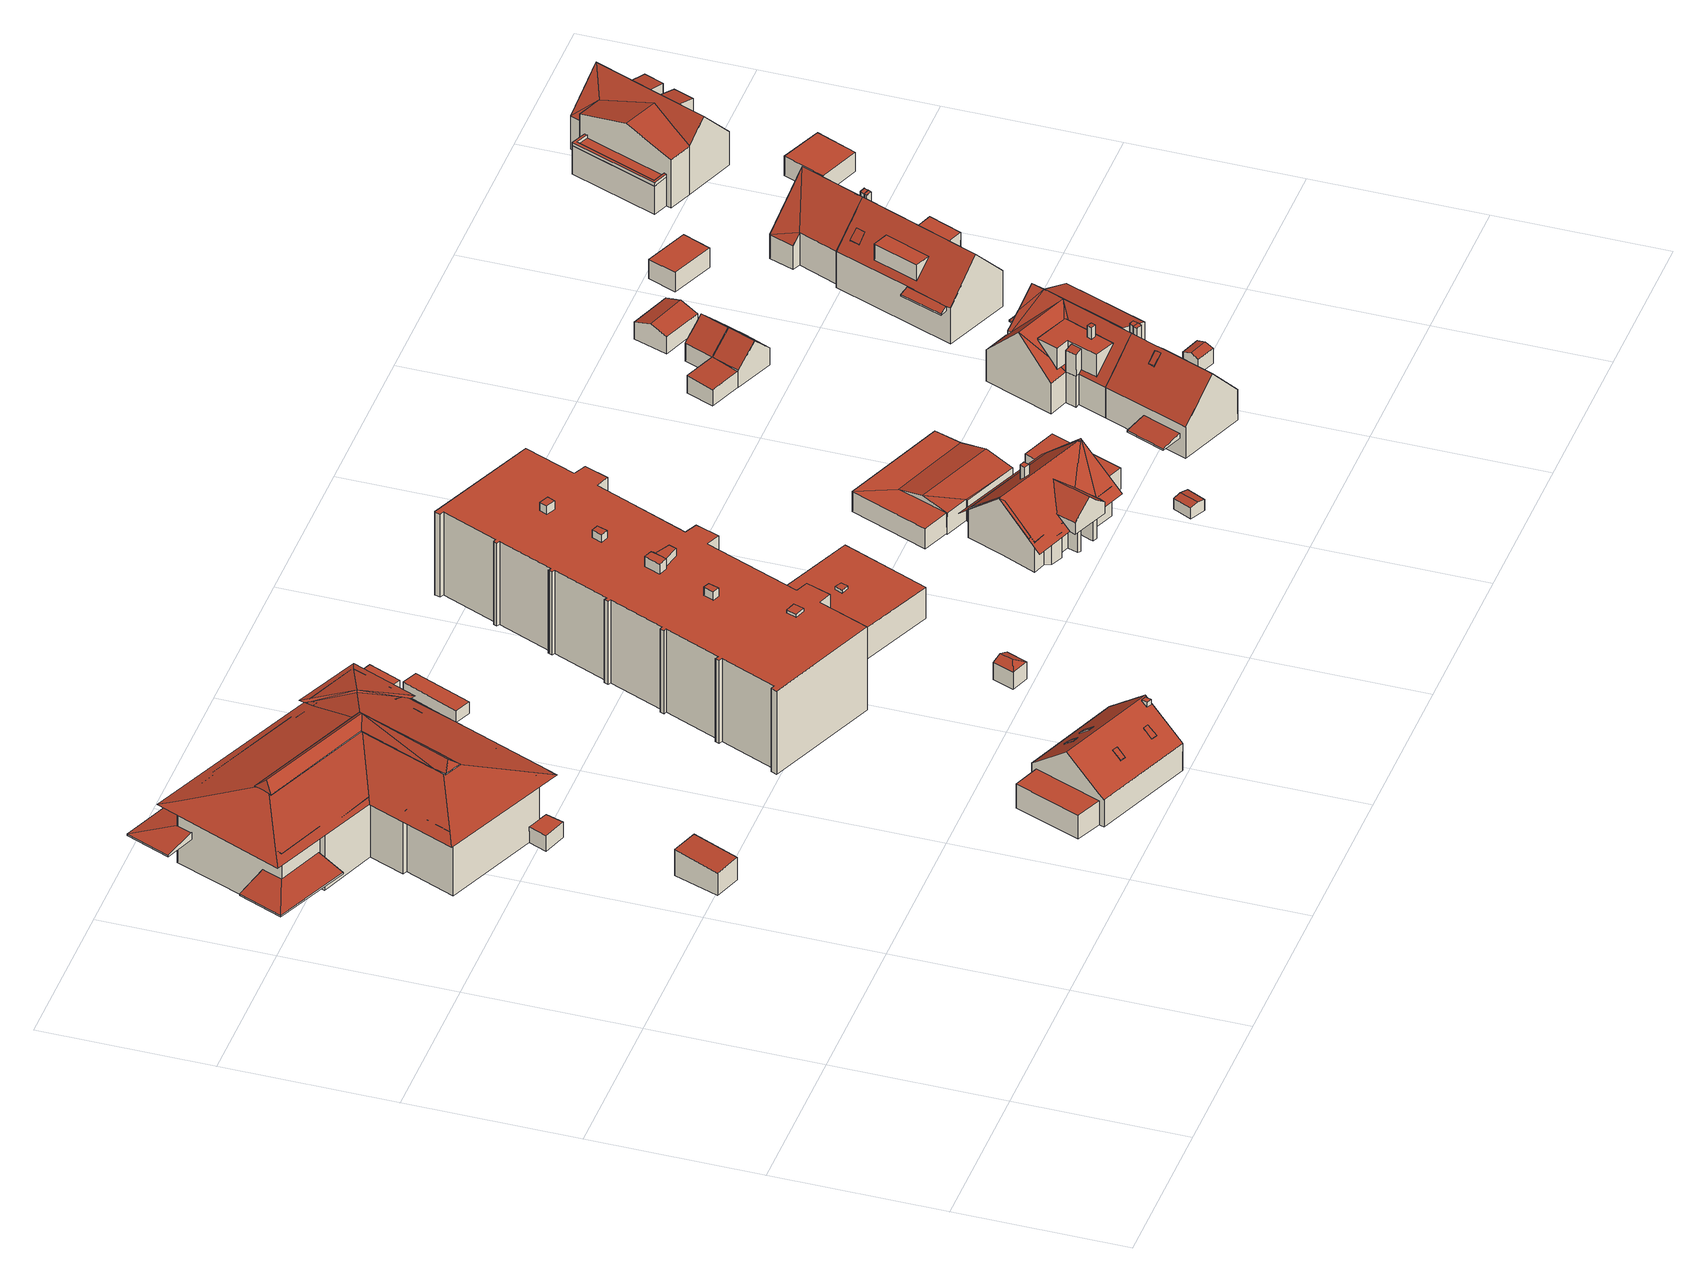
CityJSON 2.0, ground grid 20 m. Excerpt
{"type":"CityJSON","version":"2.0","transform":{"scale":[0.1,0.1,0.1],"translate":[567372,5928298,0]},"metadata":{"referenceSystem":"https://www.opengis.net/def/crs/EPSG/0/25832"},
"CityObjects":{
"building1":{"type":"Building","attributes":{"Grundfläche 2D":"18.581355","Grundhöhe NN":"0.767"},"geometry":[{"type":"Solid","lod":"3","boundaries":[[[[0,1,2,3]],[[4,5,3,2]],[[5,6,0,3]],[[6,7,1,0]],[[7,4,2,1]],[[7,6,5,4]]]],"semantics":{"surfaces":[{"type":"RoofSurface"},{"type":"WallSurface"},{"type":"GroundSurface"}],"values":[[0,1,1,1,1,2]]}}]},
"building2":{"type":"Building","attributes":{"Grundfläche 2D":"589.060446","Grundhöhe NN":"1.128"},"children":["building2-1","building2-2"],"geometry":[{"type":"Solid","lod":"3","boundaries":[[[[8,9,10,11,12]],[[13,14,10,9]],[[14,15,16,17,10]],[[18,10,17,19]],[[20,10,18]],[[20,21,11,10]],[[12,11,21]],[[22,19,17,16]],[[23,24,25,26,27,28,29,30,31,32]],[[28,33,34,35,36,37,30,29]],[[23,32,23,24]],[[38,39,40,23,32]],[[24,23,40]],[[39,41,39,40]],[[41,39,38]],[[40,39,41,42,43]],[[44,40,43,42,45]],[[40,44,45,46,47]],[[48,49,50,51,52,46,53,54]],[[40,47,46,55,24]],[[25,24,55,46,52,51,56,57]],[[22,49,48,54,58,59,60]],[[61,62,60,59,58,63,64,65]],[[66,67,65,64,63,37,36,35]],[[68,69,70,71,72]],[[14,13,9,8,12,33,28,27,26,25,57]],[[57,56,51,50,16,15,14]],[[49,22,60,62,19,22,16,50]],[[18,19,62,61]],[[20,18,61,65,67,66,35,34,21]],[[34,33,12,21]],[[73,74,75,76]],[[77,64,73,76,78]],[[79,80,77,78,81]],[[82,79,81,83]],[[84,36,82,83,85]],[[69,86,84,85,87,70]],[[88,29,86,69,89,90,91]],[[92,88,91,93]],[[94,92,93,95]],[[96,94,95,97]],[[98,99,100,96,97,101]],[[23,98,101,102]],[[103,104,23,102]],[[39,104,103,105]],[[106,43,39,105,107]],[[108,44,106,107,109]],[[110,111,112,55,47,108,109,113]],[[52,112,111,114]],[[115,52,114,116]],[[117,115,116,118]],[[119,117,118,120]],[[121,119,120,122]],[[123,124,121,122,125,126]],[[124,123,126,125,127,128,129,130,59,48]],[[130,129,128,127,75,74]],[[68,72,131,132]],[[69,68,132,89]],[[133,71,70,87]],[[72,71,133,131]],[[83,81,78,76,75,127,125,122,120,118,116,114,111,110,113,109,107,105,103,102,101,97,95,93,91,90,89,132,131,133,87,85]],[[30,86,31]],[[30,37,36,84,86]],[[86,29,31]],[[31,29,88,92,94,96,100,99,98,23,32]],[[32,41,38]],[[104,39,41,32,23]],[[41,39,43,42]],[[45,42,43,106,44]],[[44,108,47,46,45]],[[52,115,117,119,121,124,54,53,46]],[[47,55,46]],[[52,46,55,112]],[[59,58,54,48]],[[54,124,48]],[[64,63,58,59,130,74,73]],[[36,37,63,64,77,80,79,82]]]],"semantics":{"surfaces":[{"type":"RoofSurface"},{"type":"WallSurface"},{"type":"GroundSurface"}],"values":[[0,0,0,0,0,0,0,0,0,0,0,0,0,0,0,0,0,0,0,0,0,0,0,0,0,1,1,1,1,1,1,1,1,1,1,1,1,1,1,1,1,1,1,1,1,1,1,1,1,1,1,1,1,1,1,1,1,1,1,1,2,0,0,0,0,0,0,0,0,0,0,0,0,0,0,0,0]]}}]},
"building2-1":{"type":"BuildingInstallation","parents":["building2"],"geometry":[{"type":"MultiSurface","lod":"3","boundaries":[[[134,135,123,136]],[[137,123,138]],[[137,136,123]],[[135,139,126,123]],[[123,126,140,138]],[[137,138,140,141]],[[136,137,141,142]],[[134,136,142,143]],[[143,139,135,134]],[[142,141,140,126,139,143]]],"semantics":{"surfaces":[{"type":"RoofSurface"},{"type":"WallSurface"},{"type":"OuterCeilingSurface"}],"values":[0,0,0,1,1,1,1,1,1,2]}}]},
"building2-2":{"type":"BuildingInstallation","parents":["building2"],"geometry":[{"type":"MultiSurface","lod":"3","boundaries":[[[144,145,129,146]],[[129,147,148,146]],[[149,150,145,144]],[[145,150,128,129]],[[129,128,151,147]],[[152,148,147,151]],[[146,148,152,153]],[[144,146,153,149]],[[151,128,150,149,153,152]]],"semantics":{"surfaces":[{"type":"RoofSurface"},{"type":"WallSurface"},{"type":"OuterCeilingSurface"}],"values":[0,0,1,1,1,1,1,1,2]}}]},
"building3":{"type":"Building","attributes":{"Grundfläche 2D":"153.384668","Grundhöhe NN":"0.682"},"children":["building3-1","building3-2","building3-3","building3-4","building3-5"],"geometry":[{"type":"Solid","lod":"3","boundaries":[[[[154,155,156,157,158,159]],[[160,161,162,156,155,154]],[[163,164,165,166]],[[160,154,159,167,168]],[[161,160,168,169]],[[163,170,171,158,157,156,162,161,169,172,164]],[[159,158,171,167]],[[165,164,172,173]],[[166,165,173,174]],[[163,166,174,170]],[[170,174,173,172,169,168,167,171]]]],"semantics":{"surfaces":[{"type":"RoofSurface"},{"type":"WallSurface"},{"type":"GroundSurface"}],"values":[[0,0,0,1,1,1,1,1,1,1,2]]}}]},
"building3-1":{"type":"BuildingInstallation","parents":["building3"],"geometry":[{"type":"MultiSurface","lod":"3","boundaries":[[[175,176,177,178,179]],[[177,176,180,181]],[[181,182,178,177]],[[175,179,178,182,183,184]],[[176,175,184,180]]],"semantics":{"surfaces":[{"type":"RoofSurface"},{"type":"WallSurface"}],"values":[0,1,1,1,1]}}]},
"building3-2":{"type":"BuildingInstallation","parents":["building3"],"geometry":[{"type":"MultiSurface","lod":"3","boundaries":[[[185,186,187,188,189]],[[190,191,192,186,185,189]],[[192,193,187,186]],[[194,195,188,187,193]],[[195,190,189,188]]],"semantics":{"surfaces":[{"type":"RoofSurface"},{"type":"WallSurface"}],"values":[0,1,1,1,1]}}]},
"building3-3":{"type":"BuildingInstallation","parents":["building3"],"geometry":[{"type":"MultiSurface","lod":"3","boundaries":[[[196,197,198,199]],[[199,198,200,201]],[[196,199,201,202]],[[197,196,202,203]],[[198,197,203,200]]],"semantics":{"surfaces":[{"type":"RoofSurface"},{"type":"WallSurface"}],"values":[0,1,1,1,1]}}]},
"building3-4":{"type":"BuildingInstallation","parents":["building3"],"geometry":[{"type":"MultiSurface","lod":"3","boundaries":[[[204,205,206,207]],[[207,206,208,209]],[[205,204,210,211]],[[211,208,206,205]],[[209,210,204,207]]],"semantics":{"surfaces":[{"type":"RoofSurface"},{"type":"WallSurface"}],"values":[0,1,1,1,1]}}]},
"building3-5":{"type":"BuildingInstallation","parents":["building3"],"geometry":[{"type":"MultiSurface","lod":"3","boundaries":[[[212,213,214,215,216,217]],[[218,219,217,216]],[[219,220,213,212,217]],[[220,221,215,214,213]],[[221,218,216,215]]],"semantics":{"surfaces":[{"type":"RoofSurface"},{"type":"WallSurface"}],"values":[0,1,1,1,1]}}]},
"building4":{"type":"Building","attributes":{"Grundfläche 2D":"14.787780","Grundhöhe NN":"0.816"},"geometry":[{"type":"Solid","lod":"3","boundaries":[[[[222,223,224,225]],[[226,227,225,224]],[[227,228,222,225]],[[228,229,223,222]],[[229,226,224,223]],[[229,228,227,226]]]],"semantics":{"surfaces":[{"type":"RoofSurface"},{"type":"WallSurface"},{"type":"GroundSurface"}],"values":[[0,1,1,1,1,2]]}}]},
"building5":{"type":"Building","attributes":{"Grundfläche 2D":"13.679529","Grundhöhe NN":"0.970"},"geometry":[{"type":"Solid","lod":"3","boundaries":[[[[230,231,232,233]],[[233,232,234,235]],[[230,233,235,236]],[[231,230,236,237]],[[232,231,237,234]],[[237,236,235,234]]]],"semantics":{"surfaces":[{"type":"RoofSurface"},{"type":"WallSurface"},{"type":"GroundSurface"}],"values":[[0,1,1,1,1,2]]}}]},
"building6":{"type":"Building","attributes":{"Grundfläche 2D":"6.316063","Grundhöhe NN":"0.987"},"geometry":[{"type":"Solid","lod":"3","boundaries":[[[[238,239,240,241]],[[242,238,241,243]],[[238,242,239]],[[243,241,240,244,245]],[[242,243,245,246]],[[239,242,246,247]],[[240,239,247,244]],[[245,244,247,246]]]],"semantics":{"surfaces":[{"type":"RoofSurface"},{"type":"WallSurface"},{"type":"GroundSurface"}],"values":[[0,0,0,1,1,1,1,2]]}}]},
"building7":{"type":"Building","attributes":{"Grundfläche 2D":"668.412197","Grundhöhe NN":"1.200"},"children":["building7-1","building7-2","building7-3","building7-4","building7-5","building7-6"],"geometry":[{"type":"Solid","lod":"3","boundaries":[[[[248,249,250,251,252,253,254,255,256,257,258,259,260,261,262,263,264,265,266,267,268,269,270,271,272,273,274,275,276,277,278,279,280,281,282,283,284,285,286,287,288,289,290]],[[266,265,291,292]],[[267,266,292,293]],[[268,267,293,294]],[[269,268,294,295]],[[270,269,295,296]],[[271,270,296,297]],[[272,271,297,298]],[[273,272,298,299]],[[274,273,299,300]],[[275,274,300,301]],[[276,275,301,302]],[[277,276,302,303]],[[278,277,303,304]],[[279,278,304,305]],[[280,279,305,306]],[[281,280,306,307]],[[282,281,307,308]],[[283,282,308,309]],[[284,283,309,310]],[[311,286,285,284,310,312]],[[287,286,311,313]],[[314,288,287,313]],[[289,288,314,315]],[[290,289,315,316]],[[248,290,316,317]],[[249,248,317,318]],[[250,249,318,319]],[[251,250,319,320]],[[252,251,320,321]],[[253,252,321,322]],[[254,253,322,323]],[[255,254,323,324]],[[256,255,324,325]],[[257,256,325,326]],[[258,257,326,327]],[[259,258,327,328]],[[260,259,328,329]],[[261,260,329,330]],[[262,261,330,331]],[[332,264,263,262,331,333]],[[265,264,332,291]],[[324,323,322,321,320,319,318,317,316,315,314,313,311,312,310,309,308,307,306,305,304,303,302,301,300,299,298,297,296,295,294,293,292,291,332,333,331,330,329,328,327,326,325]]]],"semantics":{"surfaces":[{"type":"RoofSurface"},{"type":"WallSurface"},{"type":"GroundSurface"}],"values":[[0,1,1,1,1,1,1,1,1,1,1,1,1,1,1,1,1,1,1,1,1,1,1,1,1,1,1,1,1,1,1,1,1,1,1,1,1,1,1,1,1,1,2]]}}]},
"building7-1":{"type":"BuildingInstallation","parents":["building7"],"geometry":[{"type":"MultiSurface","lod":"3","boundaries":[[[334,335,336,337]],[[334,337,338,339]],[[339,340,335,334]],[[340,341,336,335]]],"semantics":{"surfaces":[{"type":"RoofSurface"},{"type":"WallSurface"}],"values":[0,1,1,1]}}]},
"building7-2":{"type":"BuildingInstallation","parents":["building7"],"geometry":[{"type":"MultiSurface","lod":"3","boundaries":[[[342,343,344,345]],[[345,344,346,347]],[[342,345,347,348]],[[343,342,348,349]],[[344,343,349,346]]],"semantics":{"surfaces":[{"type":"RoofSurface"},{"type":"WallSurface"}],"values":[0,1,1,1,1]}}]},
"building7-3":{"type":"BuildingInstallation","parents":["building7"],"geometry":[{"type":"MultiSurface","lod":"3","boundaries":[[[350,351,352,353]],[[353,352,354,355]],[[350,353,355,356]],[[356,357,351,350]],[[357,354,352,351]]],"semantics":{"surfaces":[{"type":"RoofSurface"},{"type":"WallSurface"}],"values":[0,1,1,1,1]}}]},
"building7-4":{"type":"BuildingInstallation","parents":["building7"],"geometry":[{"type":"MultiSurface","lod":"3","boundaries":[[[358,359,360,361,362]],[[363,364,359,358]],[[360,359,364,365]],[[365,366,361,360]],[[341,363,358,362,361,366,338,337,336]]],"semantics":{"surfaces":[{"type":"RoofSurface"},{"type":"WallSurface"}],"values":[0,1,1,1,1]}}]},
"building7-5":{"type":"BuildingInstallation","parents":["building7"],"geometry":[{"type":"MultiSurface","lod":"3","boundaries":[[[367,368,369,370]],[[370,369,371,372]],[[367,370,372,373]],[[368,367,373,374]],[[369,368,374,371]]],"semantics":{"surfaces":[{"type":"RoofSurface"},{"type":"WallSurface"}],"values":[0,1,1,1,1]}}]},
"building7-6":{"type":"BuildingInstallation","parents":["building7"],"geometry":[{"type":"MultiSurface","lod":"3","boundaries":[[[375,376,377,378]],[[378,377,379,380]],[[380,381,375,378]],[[376,375,381,382]],[[377,376,382,379]]],"semantics":{"surfaces":[{"type":"RoofSurface"},{"type":"WallSurface"}],"values":[0,1,1,1,1]}}]},
"building8":{"type":"Building","attributes":{"Grundfläche 2D":"121.680842","Grundhöhe NN":"0.267"},"children":["building8-1"],"geometry":[{"type":"Solid","lod":"3","boundaries":[[[[383,384,385,386]],[[387,388,386,385]],[[388,389,383,386]],[[389,390,384,383]],[[390,387,385,384]],[[390,389,388,387]]]],"semantics":{"surfaces":[{"type":"RoofSurface"},{"type":"WallSurface"},{"type":"GroundSurface"}],"values":[[0,1,1,1,1,2]]}}]},
"building8-1":{"type":"BuildingInstallation","parents":["building8"],"geometry":[{"type":"MultiSurface","lod":"3","boundaries":[[[391,392,393,394]],[[394,393,395,396]],[[391,394,396,397]],[[397,398,392,391]],[[398,395,393,392]]],"semantics":{"surfaces":[{"type":"RoofSurface"},{"type":"WallSurface"}],"values":[0,1,1,1,1]}}]},
"building9":{"type":"Building","attributes":{"Grundfläche 2D":"114.332740","Grundhöhe NN":"1.105"},"children":["building9-1"],"geometry":[{"type":"Solid","lod":"3","boundaries":[[[[399,400,401,402,403]],[[404,403,402,405,406,407,408]],[[409,410,411,412,413,414,415]],[[410,416,417,400,399,403,404,418,413,412,411]],[[408,419,420,421,413,418,404]],[[421,420,419,422,413]],[[417,423,401,400]],[[402,401,423,424,406,405]],[[408,407,406,424,419]],[[425,426,427,411,428,429,430,431]],[[432,426,425,433]],[[434,432,433,435]],[[436,434,435,437]],[[438,439,436,437,440]],[[441,438,440,442]],[[443,444,445,441,442,446]],[[447,443,446,448]],[[449,450,451,447,448,452]],[[453,454,449,452,455]],[[456,457,458,453,455,459]],[[460,457,456,461]],[[462,463,464,460,461,465]],[[466,420,463,462,467]],[[468,469,470,471,412,418,421,466,467,472]],[[429,470,469,430]],[[446,442,440,437,435,433,425,431,430,469,468,472,467,462,465,461,456,459,455,452,448]],[[434,436,439,438,441,445,417,416,410,427,426,432]],[[410,411,427]],[[443,447,451,458,457,460,464,419,424,423,417,444]],[[417,445,444]],[[413,422,419,420,466,421]],[[420,419,464,463]],[[428,411,410,409,415,414,413,412,471,470,429]],[[421,418,413]],[[418,412,413]],[[451,450,454,453,458]],[[454,450,449]]]],"semantics":{"surfaces":[{"type":"RoofSurface"},{"type":"WallSurface"},{"type":"GroundSurface"}],"values":[[0,0,0,0,0,0,1,1,1,1,1,1,1,1,1,1,1,1,1,1,1,1,1,1,1,2,0,0,0,0,0,0,0,0,0,0,0]]}}]},
"building9-1":{"type":"BuildingInstallation","parents":["building9"],"geometry":[{"type":"MultiSurface","lod":"3","boundaries":[[[473,474,475,476]],[[476,475,477,478]],[[473,476,478,479]],[[474,473,479,480]],[[475,474,480,477]]],"semantics":{"surfaces":[{"type":"RoofSurface"},{"type":"WallSurface"}],"values":[0,1,1,1,1]}}]},
"building10":{"type":"Building","attributes":{"Grundfläche 2D":"5.080444","Grundhöhe NN":"0.961"},"geometry":[{"type":"Solid","lod":"3","boundaries":[[[[481,482,483,484]],[[485,482,481,486]],[[484,483,487,488]],[[489,486,481,484,488,490]],[[485,486,489,491]],[[487,483,482,485,491]],[[489,490,488,487,491]]]],"semantics":{"surfaces":[{"type":"RoofSurface"},{"type":"WallSurface"},{"type":"GroundSurface"}],"values":[[0,0,1,1,1,1,2]]}}]},
"building11":{"type":"Building","attributes":{"Grundfläche 2D":"138.480760","Grundhöhe NN":"0.901"},"geometry":[{"type":"Solid","lod":"3","boundaries":[[[[492,493,494,495]],[[496,494,493]],[[497,492,495,498]],[[499,493,492,500]],[[498,501,502,497]],[[503,500,497,502]],[[498,495,494,504,505]],[[497,500,506,507,499,500,492]],[[493,499,507,508]],[[496,493,508,509]],[[494,496,509,504]],[[501,498,505,510]],[[502,501,510,511]],[[503,502,511,512]],[[500,503,512,506]],[[507,506,512,511,510,505,504,509,508]]]],"semantics":{"surfaces":[{"type":"RoofSurface"},{"type":"WallSurface"},{"type":"GroundSurface"}],"values":[[0,0,0,0,0,0,1,1,1,1,1,1,1,1,1,2]]}}]},
"building12":{"type":"Building","attributes":{"Grundfläche 2D":"39.531380","Grundhöhe NN":"1.029"},"geometry":[{"type":"Solid","lod":"3","boundaries":[[[[513,514,515,516,517,518]],[[516,515,519,520]],[[517,516,520,521]],[[518,517,521,522]],[[513,518,522,523]],[[514,513,523,524]],[[515,514,524,519]],[[522,521,520,519,524,523]]]],"semantics":{"surfaces":[{"type":"RoofSurface"},{"type":"WallSurface"},{"type":"GroundSurface"}],"values":[[0,1,1,1,1,1,1,2]]}}]},
"building13":{"type":"Building","attributes":{"Grundfläche 2D":"90.960268","Grundhöhe NN":"0.931"},"children":["building13-1","building13-2","building13-3","building13-4","building13-5"],"geometry":[{"type":"Solid","lod":"3","boundaries":[[[[525,526,527,528,529,530,531,532,533,534,535]],[[530,536,537,538,539,534,533,532,531]],[[526,525,535,540,541,527]],[[536,530,529,528,527,541,542]],[[539,538,537,536,542,543]],[[540,535,534,539,543]],[[543,542,541,540]]]],"semantics":{"surfaces":[{"type":"RoofSurface"},{"type":"WallSurface"},{"type":"GroundSurface"}],"values":[[0,0,1,1,1,1,2]]}}]},
"building13-1":{"type":"BuildingInstallation","parents":["building13"],"geometry":[{"type":"MultiSurface","lod":"3","boundaries":[[[544,545,546,547,548,549]],[[547,546,550,551]],[[552,549,548,547,551,553]],[[544,549,552,554]],[[550,546,545,544,554,555]]],"semantics":{"surfaces":[{"type":"RoofSurface"},{"type":"WallSurface"}],"values":[0,1,1,1,1]}}]},
"building13-2":{"type":"BuildingInstallation","parents":["building13"],"geometry":[{"type":"MultiSurface","lod":"3","boundaries":[[[556,557,558,559,560]],[[561,562,556,560]],[[563,561,560,559]],[[562,564,557,556]],[[559,558,557,564,565,563]]],"semantics":{"surfaces":[{"type":"RoofSurface"},{"type":"WallSurface"}],"values":[0,1,1,1,1]}}]},
"building13-3":{"type":"BuildingInstallation","parents":["building13"],"geometry":[{"type":"MultiSurface","lod":"3","boundaries":[[[566,567,568,569]],[[528,529,569,568]],[[566,569,529,570]],[[567,566,570,571]],[[571,528,568,567]]],"semantics":{"surfaces":[{"type":"RoofSurface"},{"type":"WallSurface"}],"values":[0,1,1,1,1]}}]},
"building13-4":{"type":"BuildingInstallation","parents":["building13"],"geometry":[{"type":"MultiSurface","lod":"3","boundaries":[[[572,573,574,575]],[[576,577,575,574]],[[577,578,572,575]],[[578,579,573,572]],[[579,576,574,573]],[[579,578,577,576]]],"semantics":{"surfaces":[{"type":"RoofSurface"},{"type":"WallSurface"},{"type":"OuterCeilingSurface"}],"values":[0,1,1,1,1,2]}}]},
"building13-5":{"type":"BuildingInstallation","parents":["building13"],"geometry":[{"type":"MultiSurface","lod":"3","boundaries":[[[580,581,582,583]],[[584,585,582,581]],[[586,587,580,583]],[[585,586,583,582]],[[587,584,581,580]],[[584,587,586,585]]],"semantics":{"surfaces":[{"type":"RoofSurface"},{"type":"WallSurface"},{"type":"OuterCeilingSurface"}],"values":[0,1,1,1,1,2]}}]},
"building14":{"type":"Building","attributes":{"Grundfläche 2D":"32.672101","Grundhöhe NN":"0.732"},"geometry":[{"type":"Solid","lod":"3","boundaries":[[[[588,589,590,591]],[[592,593,594,595]],[[590,593,592,596]],[[597,598,591,590]],[[598,599,588,591]],[[599,600,589,588]],[[600,597,590,589]],[[595,594,601,602]],[[596,592,595,602,603]],[[590,596,603,597]],[[601,594,593,590,597]],[[600,599,598,597]],[[603,602,601,597]]]],"semantics":{"surfaces":[{"type":"RoofSurface"},{"type":"WallSurface"},{"type":"GroundSurface"}],"values":[[0,0,0,1,1,1,1,1,1,1,1,2,2]]}}]},
"building15":{"type":"Building","attributes":{"Grundfläche 2D":"140.671131","Grundhöhe NN":"0.885"},"children":["building15-1","building15-2","building15-3","building15-4","building15-5"],"geometry":[{"type":"MultiSurface","lod":"3","boundaries":[[[604,605,606,607,608,609,610,611],[612,613,614,615]],[[616,617,618,619]],[[620,621,622]],[[621,623,624,625,622]],[[626,627,628,629,625,630]],[[631,632,633,628,634,635]],[[635,636,631]],[[637,629,628,633,638]],[[639,640,635]],[[641,629,637,611,610]],[[642,636,635,640,643,644]],[[530,645,646,629,641,647,648,649,650,651,643,640,536]],[[629,622,625]],[[529,528,527,652,620,622,629,646,645,530],[617,653,654,655]],[[625,624,630]],[[648,647,641,610,609]],[[638,605,604,611,637]],[[633,632,606,605,638]],[[636,642,607,606,632,631]],[[650,649,608,607,642,644,656,657,651]],[[649,648,609,608]],[[653,617,616]],[[618,617,655]],[[655,654,619,618]],[[616,619,654,653]],[[527,528,529,530,536,542,541]],[[652,527,541,658]],[[659,630,624,623,621,620,652,658,660]],[[626,630,659,661]],[[627,626,661,662]],[[634,628,627,662,663]],[[635,634,663,664]],[[639,635,664,665]],[[640,639,665,666]],[[536,640,666,542]],[[658,541,542,666,665,664,663,662,661,659,660]]],"semantics":{"surfaces":[{"type":"RoofSurface"},{"type":"WallSurface"},{"type":"GroundSurface"}],"values":[0,0,0,0,0,0,0,0,0,0,0,0,0,0,1,1,1,1,1,1,1,1,1,1,1,1,1,1,1,1,1,1,1,1,1,2]}}]},
"building15-1":{"type":"BuildingInstallation","parents":["building15"],"geometry":[{"type":"MultiSurface","lod":"3","boundaries":[[[569,568,667,668]],[[529,528,568,569]],[[528,669,667,568]],[[667,669,670,668]],[[569,668,670,529]]],"semantics":{"surfaces":[{"type":"RoofSurface"},{"type":"WallSurface"}],"values":[0,1,1,1,1]}}]},
"building15-2":{"type":"BuildingInstallation","parents":["building15"],"geometry":[{"type":"MultiSurface","lod":"3","boundaries":[[[671,672,673,674]],[[674,673,614,613]],[[671,674,613,612]],[[672,671,612,615]],[[673,672,615,614]]],"semantics":{"surfaces":[{"type":"RoofSurface"},{"type":"WallSurface"}],"values":[0,1,1,1,1]}}]},
"building15-3":{"type":"BuildingInstallation","parents":["building15"],"geometry":[{"type":"MultiSurface","lod":"3","boundaries":[[[657,656,675,676]],[[644,635,675,656]],[[676,675,635,639]],[[676,639,640,651,657]]],"semantics":{"surfaces":[{"type":"RoofSurface"},{"type":"WallSurface"}],"values":[0,1,1,1]}}]},
"building15-4":{"type":"BuildingInstallation","parents":["building15"],"geometry":[{"type":"MultiSurface","lod":"3","boundaries":[[[677,678,679,680,681]],[[679,678,682,683]],[[680,679,683,684]],[[685,677,681,680,684,686]],[[678,677,685,682]],[[683,682,685,686,684]]],"semantics":{"surfaces":[{"type":"RoofSurface"},{"type":"WallSurface"},{"type":"OuterCeilingSurface"}],"values":[0,1,1,1,1,2]}}]},
"building15-5":{"type":"BuildingInstallation","parents":["building15"],"geometry":[{"type":"MultiSurface","lod":"3","boundaries":[[[687,688,689,690]],[[691,692,689,688]],[[692,693,690,689]],[[693,694,687,690]],[[694,691,688,687]],[[691,694,693,692]]],"semantics":{"surfaces":[{"type":"RoofSurface"},{"type":"WallSurface"},{"type":"OuterCeilingSurface"}],"values":[0,1,1,1,1,2]}}]},
"building16":{"type":"Building","attributes":{"Grundfläche 2D":"17.950859","Grundhöhe NN":"0.813"},"geometry":[{"type":"Solid","lod":"3","boundaries":[[[[695,593,590,696,697]],[[594,593,695,698]],[[699,697,696,590,700,701]],[[698,695,697,699,702]],[[594,698,702,703]],[[700,590,593,594,703]],[[703,702,699,701,700]]]],"semantics":{"surfaces":[{"type":"RoofSurface"},{"type":"WallSurface"},{"type":"GroundSurface"}],"values":[[0,0,1,1,1,1,2]]}}]},
"building17":{"type":"Building","attributes":{"Grundfläche 2D":"5.183078","Grundhöhe NN":"0.663"},"geometry":[{"type":"Solid","lod":"3","boundaries":[[[[704,705,706,707]],[[708,704,707,709]],[[709,707,706,710,711]],[[708,709,711,712]],[[705,704,708,712,713]],[[706,705,713,710]],[[711,710,713,712]]]],"semantics":{"surfaces":[{"type":"RoofSurface"},{"type":"WallSurface"},{"type":"GroundSurface"}],"values":[[0,0,1,1,1,1,2]]}}]},
"building18":{"type":"Building","attributes":{"Grundfläche 2D":"21.931018","Grundhöhe NN":"0.739"},"geometry":[{"type":"Solid","lod":"3","boundaries":[[[[714,715,716,717]],[[718,714,717,719]],[[719,717,716,720,721]],[[718,719,721,722]],[[715,714,718,722,723]],[[716,715,723,720]],[[721,720,723,722]]]],"semantics":{"surfaces":[{"type":"RoofSurface"},{"type":"WallSurface"},{"type":"GroundSurface"}],"values":[[0,0,1,1,1,1,2]]}}]},
"building19":{"type":"Building","attributes":{"Grundfläche 2D":"129.975499","Grundhöhe NN":"0.282"},"children":["building19-1","building19-2","building19-3","building19-4","building19-5"],"geometry":[{"type":"Solid","lod":"3","boundaries":[[[[724,725,726,727]],[[728,729,730,731,732,733,734]],[[735,736,737,738,729,728],[739,740,741,724,727,742]],[[727,726,742]],[[725,724,741,740]],[[740,739,742,726,725]],[[735,728,734,733,732,743,744]],[[737,736,735,744,745,738]],[[730,729,738,745,746]],[[732,731,730,746,743]],[[745,744,743,746]]]],"semantics":{"surfaces":[{"type":"RoofSurface"},{"type":"WallSurface"},{"type":"GroundSurface"}],"values":[[0,0,0,1,1,1,1,1,1,1,2]]}}]},
"building19-1":{"type":"BuildingInstallation","parents":["building19"],"geometry":[{"type":"MultiSurface","lod":"3","boundaries":[[[747,748,749,750,751,752]],[[749,748,733,734]],[[750,749,734,753]],[[754,755,747,752,751,750,753,756]],[[748,747,755,733]]],"semantics":{"surfaces":[{"type":"RoofSurface"},{"type":"WallSurface"}],"values":[0,1,1,1,1]}}]},
"building19-2":{"type":"BuildingInstallation","parents":["building19"],"geometry":[{"type":"MultiSurface","lod":"3","boundaries":[[[757,758,759,760]],[[761,762,759,758,763]],[[760,759,762]],[[758,757,764,763]]],"semantics":{"surfaces":[{"type":"RoofSurface"},{"type":"WallSurface"}],"values":[0,1,1,1]}}]},
"building19-3":{"type":"BuildingInstallation","parents":["building19"],"geometry":[{"type":"MultiSurface","lod":"3","boundaries":[[[765,766,767,768,769,770,771,772]],[[773,774,775,776,772,771,770,769]],[[776,777,765,772]],[[777,778,766,765]],[[779,773,769,768,767,766,778,780]]],"semantics":{"surfaces":[{"type":"RoofSurface"},{"type":"WallSurface"}],"values":[0,1,1,1,1]}}]},
"building19-4":{"type":"BuildingInstallation","parents":["building19"],"geometry":[{"type":"MultiSurface","lod":"3","boundaries":[[[781,782,783,784]],[[784,783,785,786]],[[781,784,786,787]],[[782,781,787,788]],[[783,782,788,785]]],"semantics":{"surfaces":[{"type":"RoofSurface"},{"type":"WallSurface"}],"values":[0,1,1,1,1]}}]},
"building19-5":{"type":"BuildingInstallation","parents":["building19"],"geometry":[{"type":"MultiSurface","lod":"3","boundaries":[[[737,736,789,790]],[[737,791,792,736]],[[789,736,792,793]],[[790,789,793,794]],[[737,790,794,791]],[[792,791,794,793]]],"semantics":{"surfaces":[{"type":"RoofSurface"},{"type":"WallSurface"},{"type":"OuterCeilingSurface"}],"values":[0,1,1,1,1,2]}}]},
"building20":{"type":"Building","attributes":{"Grundfläche 2D":"19.927612","Grundhöhe NN":"0.693"},"geometry":[{"type":"Solid","lod":"3","boundaries":[[[[795,796,797,798]],[[799,800,798,797]],[[800,801,795,798]],[[801,802,796,795]],[[802,799,797,796]],[[802,801,800,799]]]],"semantics":{"surfaces":[{"type":"RoofSurface"},{"type":"WallSurface"},{"type":"GroundSurface"}],"values":[[0,1,1,1,1,2]]}}]},
"building21":{"type":"Building","attributes":{"Grundfläche 2D":"73.081165","Grundhöhe NN":"0.754"},"children":["building21-1","building21-2"],"geometry":[{"type":"Solid","lod":"3","boundaries":[[[[803,735,804,728,805,806]],[[807,803,806]],[[808,803,807]],[[734,733,809,810,811,805,728]],[[812,805,811,810,809,732,813,814]],[[814,813,806,805,812]],[[732,809,733,734,728,804,735,815,816]],[[813,732,816,817]],[[807,806,813,817,818]],[[808,807,818,819]],[[803,808,819,820]],[[735,803,820,815]],[[818,817,816,815,820,819]]]],"semantics":{"surfaces":[{"type":"RoofSurface"},{"type":"WallSurface"},{"type":"GroundSurface"}],"values":[[0,0,0,0,0,0,1,1,1,1,1,1,2]]}}]},
"building21-1":{"type":"BuildingInstallation","parents":["building21"],"geometry":[{"type":"MultiSurface","lod":"3","boundaries":[[[821,822,823,824,825]],[[821,825,826]],[[827,826,825,824,828,812]],[[824,823,829,828]],[[830,822,821,826,827,814]],[[823,822,830,829]]],"semantics":{"surfaces":[{"type":"RoofSurface"},{"type":"WallSurface"}],"values":[0,0,1,1,1,1]}}]},
"building21-2":{"type":"BuildingInstallation","parents":["building21"],"geometry":[{"type":"MultiSurface","lod":"3","boundaries":[[[749,748,831,832,833]],[[734,733,748,749]],[[834,832,831,748,733,810]],[[834,811,833,832]],[[749,833,811,734]]],"semantics":{"surfaces":[{"type":"RoofSurface"},{"type":"WallSurface"}],"values":[0,1,1,1,1]}}]},
"building22":{"type":"Building","attributes":{"Grundfläche 2D":"27.368412","Grundhöhe NN":"0.751"},"geometry":[{"type":"Solid","lod":"3","boundaries":[[[[835,836,837,838]],[[839,840,838,837]],[[840,841,835,838]],[[841,842,836,835]],[[842,839,837,836]],[[842,841,840,839]]]],"semantics":{"surfaces":[{"type":"RoofSurface"},{"type":"WallSurface"},{"type":"GroundSurface"}],"values":[[0,1,1,1,1,2]]}}]},
"building23":{"type":"Building","attributes":{"Grundfläche 2D":"158.344122","Grundhöhe NN":"0.761"},"children":["building23-1","building23-2","building23-3"],"geometry":[{"type":"Solid","lod":"3","boundaries":[[[[843,844,845]],[[844,846,845]],[[847,848,849,850,851,852,846,853,854]],[[844,855,856,854,853,846]],[[857,858,859,860,861,862]],[[863,856,855,864,865]],[[844,866,864,855]],[[843,845,867,868]],[[847,854,856,869,870]],[[852,851,850,849,848,847,870,871]],[[867,845,846,852,871]],[[860,859,872,873]],[[861,860,873,874]],[[862,861,874,875]],[[856,863,876,869]],[[866,844,843,868,877]],[[859,858,857,862,875,876,863,865,864,866,877,872]],[[872,877,868,867,871,870,869,876,875,874,873]]]],"semantics":{"surfaces":[{"type":"RoofSurface"},{"type":"WallSurface"},{"type":"GroundSurface"}],"values":[[0,0,0,0,0,0,0,1,1,1,1,1,1,1,1,1,1,2]]}}]},
"building23-1":{"type":"BuildingInstallation","parents":["building23"],"geometry":[{"type":"MultiSurface","lod":"3","boundaries":[[[878,879,880,881]],[[881,880,850,851]],[[878,881,851]],[[879,850,880]]],"semantics":{"surfaces":[{"type":"RoofSurface"},{"type":"WallSurface"}],"values":[0,1,1,1]}}]},
"building23-2":{"type":"BuildingInstallation","parents":["building23"],"geometry":[{"type":"MultiSurface","lod":"3","boundaries":[[[882,883,884,885,886]],[[884,883,848,849]],[[884,849,885]],[[882,848,883]]],"semantics":{"surfaces":[{"type":"RoofSurface"},{"type":"WallSurface"}],"values":[0,1,1,1]}}]},
"building23-3":{"type":"BuildingInstallation","parents":["building23"],"geometry":[{"type":"MultiSurface","lod":"3","boundaries":[[[887,888,889,890,891,892,893,894]],[[862,857,889,888]],[[857,895,890,889]],[[891,890,895,896]],[[896,858,892,891]],[[858,859,893,892]],[[860,894,893,859]],[[860,861,887,894]],[[861,862,888,887]]],"semantics":{"surfaces":[{"type":"RoofSurface"},{"type":"WallSurface"}],"values":[0,1,1,1,1,1,1,1,1]}}]}
},
"vertices":[
[267,385,37],[285,438,42],[254,449,42],[235,396,37],[254,449,8],[235,396,8],[267,385,8],[285,438,8],
[241,680,108],[253,707,108],[279,799,118],[232,689,118],[241,679,108],[293,805,108],[294,806,108],[284,810,108],[139,870,108],[140,857,118],[263,794,108],[130,849,108],[226,704,108],[220,688,108],[135,859,108],[354,780,90],[337,823,98],[293,805,107],[289,795,107],[253,707,107],[241,680,107],[273,604,91],[280,586,88],[285,598,88],[357,771,88],[241,679,107],[220,688,107],[220,690,107],[147,659,92],[127,651,88],[363,768,88],[359,779,90],[340,824,99],[363,769,88],[396,846,88],[384,842,90],[322,869,90],[318,880,88],[316,874,88],[319,867,89],[110,943,92],[138,868,108],[139,870,107],[284,810,107],[310,862,91],[315,874,88],[102,964,88],[319,866,89],[285,809,107],[294,806,107],[37,811,88],[61,822,93],[131,852,108],[263,794,107],[130,849,107],[171,755,88],[180,759,90],[263,793,107],[226,704,107],[227,706,107],[283,599,31],[273,603,31],[257,609,31],[248,587,31],[276,578,31],[113,785,89],[115,791,91],[115,791,11],[113,785,11],[182,758,90],[182,758,11],[165,716,90],[178,748,90],[165,716,11],[170,714,92],[170,714,11],[145,655,90],[145,655,11],[273,603,91],[257,609,11],[296,661,91],[273,603,11],[273,604,11],[296,661,11],[301,659,90],[301,659,11],[336,745,90],[336,745,11],[331,747,92],[331,747,11],[346,784,92],[342,776,92],[335,757,92],[346,784,11],[354,780,11],[358,778,11],[358,778,89],[359,779,11],[385,844,89],[385,844,11],[320,870,89],[320,870,11],[319,866,11],[316,860,11],[316,860,91],[319,867,11],[310,862,11],[284,873,91],[284,873,11],[286,878,90],[286,878,11],[170,926,90],[170,926,11],[168,922,91],[168,922,11],[111,945,59],[111,945,91],[111,945,11],[111,945,50],[58,814,11],[58,814,48],[58,814,59],[58,814,91],[276,578,11],[283,599,11],[248,587,11],
[68,941,52],[104,927,59],[90,993,52],[179,955,54],[167,922,59],[104,927,50],[167,922,50],[179,955,50],[90,993,50],[68,941,50],
[99,760,50],[113,792,59],[9,799,50],[68,837,59],[31,851,50],[99,760,48],[113,792,48],[68,837,48],[31,851,48],[9,799,48],
[610,52,80],[602,55,80],[492,99,80],[475,58,47],[473,52,42],[591,5,42],[627,97,42],[510,143,42],[507,137,47],[475,58,38],[507,137,38],[476,149,38],[445,71,38],[591,5,7],[627,97,7],[510,143,7],[475,58,7],[473,52,7],[507,137,7],[476,149,7],[445,71,7],
[605,44,80],[607,51,80],[601,53,80],[599,47,80],[600,46,80],[607,51,79],[601,53,78],[599,47,73],[600,46,73],[605,44,73],
[540,108,60],[542,113,55],[536,116,55],[531,104,65],[538,102,65],[538,102,64],[540,108,59],[542,113,54],[536,116,54],[535,113,57],[531,104,64],
[581,40,65],[575,42,65],[571,32,56],[578,29,56],[571,32,55],[578,29,55],[581,40,64],[575,42,64],
[529,61,65],[525,51,57],[531,48,57],[535,58,65],[531,48,56],[535,58,64],[529,61,64],[525,51,56],
[554,96,65],[554,95,65],[557,94,65],[561,92,65],[566,104,55],[558,107,55],[566,104,54],[558,107,54],[554,95,64],[561,92,64],
[463,814,23],[433,746,23],[452,738,23],[481,806,23],[452,738,8],[481,806,8],[463,814,8],[433,746,8],
[452,814,33],[468,852,33],[436,865,33],[421,827,33],[436,865,10],[421,827,10],[452,814,10],[468,852,10],
[679,219,37],[686,206,32],[696,231,32],[685,235,37],[664,214,32],[674,239,32],[696,231,10],[674,239,10],[664,214,10],[686,206,10],
[447,401,120],[581,346,120],[606,406,120],[622,400,120],[633,429,120],[618,435,120],[665,548,120],[682,541,120],[692,569,120],[677,576,120],[725,688,120],[741,682,120],[752,710,120],[737,717,120],[762,778,120],[630,834,120],[629,834,120],[627,827,120],[632,825,120],[604,759,120],[600,760,120],[598,756,120],[602,754,120],[574,689,120],[571,690,120],[571,691,120],[569,686,120],[572,684,120],[544,618,120],[541,620,120],[539,615,120],[542,613,120],[515,548,120],[511,549,120],[509,544,120],[513,543,120],[485,477,120],[481,478,120],[481,479,120],[479,474,120],[483,472,120],[455,406,120],[450,408,120],[627,827,12],[632,825,12],[604,759,12],[600,760,12],[598,756,12],[602,754,12],[574,689,12],[571,690,12],[571,691,12],[569,686,12],[572,684,12],[544,618,12],[541,620,12],[539,615,12],[542,613,12],[515,548,12],[511,549,12],[509,544,12],[513,543,12],[485,477,12],[481,479,12],[481,478,12],[479,474,12],[483,472,12],[455,406,12],[450,408,12],[447,401,12],[581,346,12],[606,406,12],[622,400,12],[633,429,12],[618,435,12],[665,548,12],[682,541,12],[692,569,12],[677,576,12],[725,688,12],[741,682,12],[752,710,12],[737,717,12],[762,778,12],[629,834,12],[630,834,12],
[635,572,130],[638,581,130],[618,592,130],[612,577,130],[612,577,120],[635,572,120],[638,581,120],[618,592,120],
[646,662,130],[638,665,130],[633,653,130],[642,650,130],[633,653,120],[642,650,120],[646,662,120],[638,665,120],
[672,717,131],[676,726,131],[665,731,131],[661,722,131],[665,731,120],[661,722,120],[672,717,120],[676,726,120],
[618,594,133],[608,598,133],[600,579,133],[611,575,133],[618,592,133],[618,594,120],[608,598,120],[600,579,120],[611,575,120],
[575,512,131],[583,509,131],[587,521,131],[580,524,131],[587,521,120],[580,524,120],[575,512,120],[583,509,120],
[578,433,124],[574,421,124],[586,417,124],[590,429,124],[586,417,120],[590,429,120],[578,433,120],[574,421,120],
[760,341,44],[803,443,44],[701,486,44],[659,384,44],[701,486,3],[659,384,3],[760,341,3],[803,443,3],
[732,417,48],[735,425,48],[727,429,48],[723,420,48],[727,429,44],[723,420,44],[732,417,44],[735,425,44],
[908,246,57],[907,246,56],[898,223,56],[920,214,76],[938,260,76],[947,239,63],[929,210,67],[942,205,56],[945,211,56],[951,228,56],[892,341,48],[875,298,87],[879,297,87],[995,251,87],[999,250,87],[1018,299,41],[895,349,41],[854,247,41],[901,230,41],[994,249,85],[945,211,41],[954,218,49],[993,245,81],[979,198,41],[898,223,41],[942,205,41],[861,255,11],[861,255,50],[877,293,83],[896,338,50],[896,339,48],[896,339,11],[879,297,11],[876,250,50],[876,250,11],[879,242,44],[879,242,11],[893,236,44],[893,236,11],[901,239,49],[898,238,47],[901,239,11],[911,235,49],[911,235,11],[907,223,41],[908,227,41],[910,232,46],[907,223,11],[910,221,41],[910,221,11],[917,239,54],[914,233,48],[912,225,41],[917,239,11],[938,231,54],[927,235,54],[938,231,11],[931,214,11],[931,214,41],[932,217,41],[932,217,11],[936,212,41],[936,212,11],[942,223,11],[942,223,49],[938,215,41],[938,215,11],[978,209,49],[978,209,11],[996,253,11],[1012,292,11],[1012,292,49],[996,253,86],[995,251,11],
[932,284,93],[935,291,93],[929,293,93],[926,287,93],[929,293,74],[926,287,80],[932,284,80],[935,291,74],
[1019,148,26],[1010,125,26],[1018,121,24],[1029,143,24],[1000,130,24],[1010,152,24],[1018,121,10],[1029,143,10],[1010,152,10],[1019,148,10],[1000,130,10],
[909,393,44],[926,351,36],[993,322,36],[1005,355,44],[925,349,36],[921,423,36],[1017,387,36],[897,362,36],[898,363,36],[1029,419,35],[904,468,35],[866,376,35],[993,322,9],[1017,387,9],[898,363,9],[897,362,9],[926,351,9],[925,349,9],[1029,419,9],[904,468,9],[866,376,9],
[1012,292,37],[987,230,37],[1026,215,37],[1060,301,37],[1018,317,37],[1008,294,37],[1026,215,10],[1060,301,10],[1018,317,10],[1008,294,10],[1012,292,10],[987,230,10],
[1191,172,49],[1195,184,49],[1217,237,49],[1187,249,84],[1180,252,92],[1178,253,94],[1176,248,94],[1165,221,94],[1163,214,94],[1139,152,94],[1177,137,49],[1138,268,49],[1119,220,49],[1101,175,49],[1098,168,49],[1177,137,9],[1217,237,9],[1138,268,9],[1098,168,9],
[1152,226,80],[1150,220,80],[1149,219,80],[1159,215,91],[1161,220,91],[1161,222,91],[1149,219,79],[1159,215,90],[1161,222,90],[1161,220,90],[1152,226,79],[1150,220,79],
[1199,226,63],[1191,229,73],[1190,229,73],[1188,222,73],[1196,219,63],[1196,219,62],[1199,226,62],[1188,222,72],[1191,229,72],[1190,229,72],
[1178,247,102],[1185,245,102],[1187,249,102],[1180,252,102],[1178,247,92],[1185,245,84],
[1075,185,34],[1101,175,38],[1119,220,38],[1093,230,34],[1119,220,32],[1093,230,32],[1075,185,32],[1101,175,32],
[1202,181,36],[1195,184,39],[1191,172,39],[1197,170,36],[1195,184,34],[1191,172,34],[1197,170,34],[1202,181,34],
[1033,663,28],[1071,648,28],[1084,680,30],[1046,695,30],[1121,704,54],[1107,670,54],[1131,660,30],[1144,695,30],[1098,714,30],[1084,680,7],[1046,695,7],[1033,663,7],[1071,648,7],[1131,660,7],[1144,695,7],[1098,714,7],
[1194,332,82],[1154,348,82],[1144,323,82],[1161,317,82],[1147,281,82],[1171,271,82],[1195,330,82],[1195,332,82],[1178,297,82],[1176,292,82],[1170,294,82],[1173,300,82],[1256,350,80],[1223,363,93],[1185,265,93],[1218,252,80],[1227,378,94],[1206,386,72],[1222,363,94],[1192,391,58],[1190,392,56],[1189,388,56],[1191,394,49],[1160,406,49],[1143,365,94],[1212,339,94],[1190,392,51],[1150,321,54],[1144,323,55],[1148,333,65],[1127,324,49],[1150,316,49],[1157,318,54],[1194,332,81],[1154,348,81],[1146,303,49],[1151,302,49],[1194,327,81],[1161,317,57],[1156,305,53],[1159,312,55],[1180,258,94],[1183,266,94],[1173,276,81],[1171,271,81],[1147,281,53],[1153,298,53],[1154,300,53],[1265,363,51],[1256,350,54],[1218,252,53],[1185,265,92],[1159,312,80],[1154,300,80],[1265,363,9],[1190,392,9],[1192,391,9],[1191,394,9],[1160,406,9],[1127,324,9],[1150,316,9],[1146,303,9],[1151,302,9],
[1189,255,102],[1183,257,102],[1189,255,84],[1183,257,92],
[1178,297,97],[1173,300,97],[1170,294,97],[1176,292,97],
[1150,316,77],[1146,303,77],
[1206,386,54],[1246,370,54],[1251,381,54],[1210,397,54],[1209,395,54],[1246,370,52],[1251,381,52],[1210,397,52],[1206,386,52],[1209,395,52],
[1195,400,33],[1192,391,33],[1206,386,33],[1209,395,33],[1192,391,31],[1206,386,31],[1209,395,31],[1195,400,31],
[1094,637,54],[1071,648,30],[1070,647,30],[1117,628,30],[1070,647,8],[1084,680,8],[1071,648,8],[1117,628,8],[1131,660,8],
[1245,210,30],[1241,201,27],[1264,192,27],[1268,202,30],[1248,220,27],[1271,212,27],[1264,192,7],[1271,212,7],[1248,220,7],[1241,201,7],
[1110,756,36],[1103,736,29],[1151,718,29],[1159,739,36],[1117,776,29],[1166,758,29],[1151,718,7],[1166,758,7],[1117,776,7],[1103,736,7],
[1279,554,78],[1261,561,78],[1240,508,78],[1258,501,78],[1311,590,96],[1254,448,96],[1294,432,50],[1329,519,50],[1351,574,50],[1320,587,86],[1313,589,93],[1271,606,50],[1237,517,50],[1217,468,50],[1216,463,50],[1248,528,57],[1261,561,57],[1276,555,74],[1240,508,57],[1351,574,3],[1271,606,3],[1216,463,3],[1294,432,3],
[1318,583,99],[1320,587,99],[1313,589,99],[1312,586,99],[1312,585,99],[1314,585,99],[1312,586,93],[1314,585,90],[1318,583,86],[1312,585,93],
[1289,489,78],[1307,482,78],[1323,521,78],[1304,528,78],[1317,508,57],[1323,521,57],[1307,482,57],[1295,487,70],
[1332,558,63],[1323,561,73],[1321,555,73],[1320,553,73],[1320,551,73],[1321,551,71],[1322,550,70],[1328,548,63],[1320,551,72],[1321,551,70],[1322,550,69],[1328,548,62],[1332,558,62],[1323,561,72],[1320,553,72],[1321,555,72],
[1278,593,63],[1274,582,63],[1283,579,73],[1287,589,73],[1283,579,72],[1287,589,72],[1278,593,62],[1274,582,62],
[1227,521,46],[1208,471,46],[1217,468,44],[1237,517,44],[1227,521,44],[1208,471,44],
[1220,794,32],[1207,761,32],[1258,740,32],[1272,773,32],[1258,740,7],[1272,773,7],[1220,794,7],[1207,761,7],
[1290,652,50],[1274,604,53],[1313,595,96],[1341,666,96],[1291,685,39],[1280,656,39],[1346,576,55],[1321,591,86],[1315,594,93],[1359,634,62],[1381,651,47],[1365,638,59],[1271,606,8],[1351,574,8],[1381,651,8],[1291,685,8],[1280,656,8],[1290,652,8],
[1365,638,60],[1365,640,60],[1356,644,72],[1353,637,72],[1359,634,63],[1362,632,60],[1362,632,59],[1353,637,71],[1356,644,71],[1365,640,59],
[1321,591,99],[1322,592,99],[1315,594,99],[1322,592,86],
[1431,715,33],[1411,666,33],[1460,647,33],[1480,695,33],[1460,647,8],[1480,695,8],[1431,715,8],[1411,666,8],
[1397,920,51],[1415,912,71],[1405,940,51],[1445,925,96],[1430,775,52],[1448,820,52],[1457,844,52],[1463,858,51],[1472,881,51],[1484,910,51],[1413,846,96],[1391,790,96],[1407,849,88],[1369,798,71],[1345,818,45],[1382,914,45],[1384,917,45],[1365,925,45],[1325,822,45],[1343,815,45],[1341,809,71],[1364,866,88],[1343,815,73],[1386,924,71],[1405,940,8],[1397,920,8],[1369,798,8],[1430,775,8],[1484,910,8],[1384,917,8],[1365,925,8],[1325,822,8],[1343,815,8],[1341,809,8],[1386,924,8],
[1451,890,75],[1442,866,75],[1463,858,71],[1472,881,71],
[1426,829,77],[1448,820,71],[1457,844,71],[1435,853,77],[1428,835,77],
[1325,822,49],[1343,815,49],[1345,818,49],[1329,824,49],[1367,920,49],[1382,914,49],[1384,917,49],[1365,925,49],[1329,824,45],[1367,920,45]
]}
